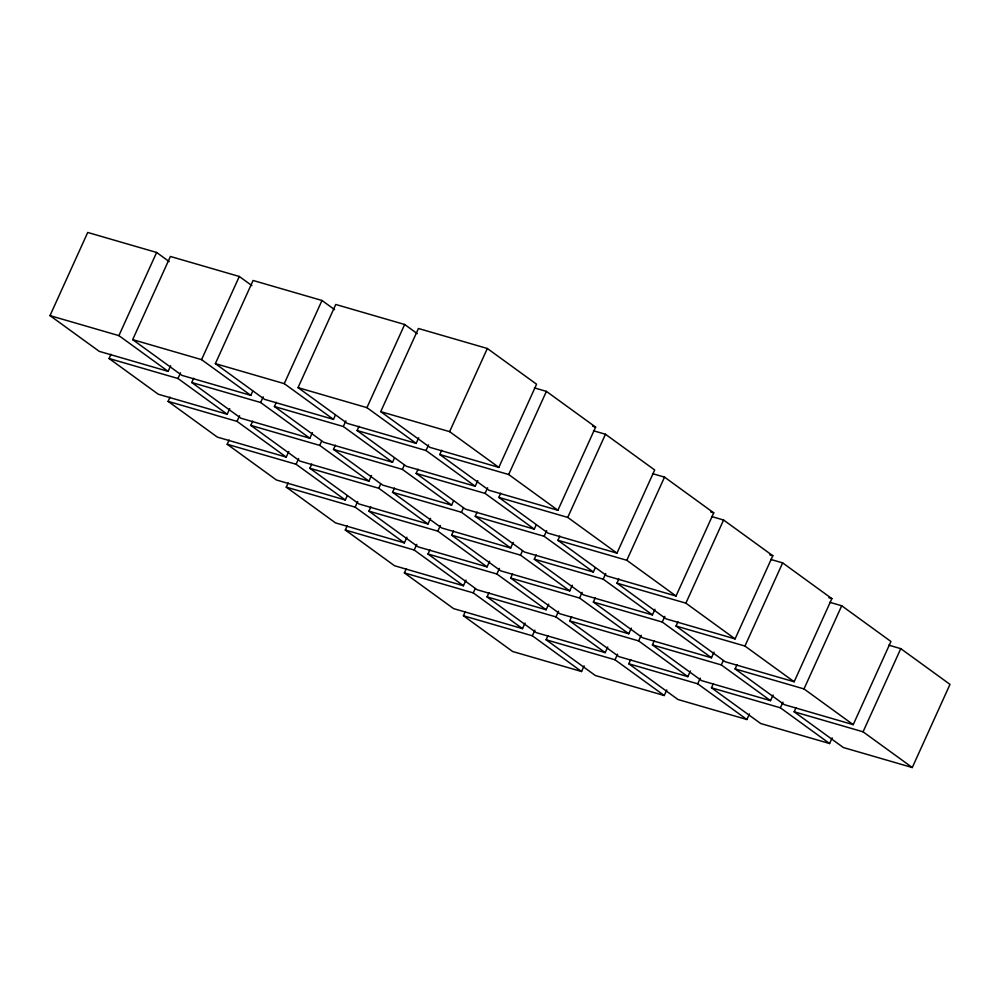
<?xml version="1.0" encoding="UTF-8"?>
<svg xmlns="http://www.w3.org/2000/svg" width="1000" height="1000" viewBox="0 0 1000 1000"><rect width="100%" height="100%" fill="white"/><g stroke="black" fill="none" stroke-linecap="round" stroke-linejoin="round"><path stroke-width="1.5" d="M170.675 365.725L168.113 371.362L99.225 351.35L50 315.625L87.725 232.463L156.625 252.463L169.237 261.625M168.113 371.362L118.9 335.625L156.625 252.463M229.737 408.6L227.188 414.237L158.287 394.237L109.062 358.5L110.975 354.275M252.712 391.138L250.8 395.363L181.9 375.363L132.675 339.625L170.4 256.462L239.3 276.475L251.925 285.637M227.188 414.237L177.963 378.5L180.525 372.863M288.8 451.475L286.25 457.113L217.35 437.113L168.125 401.375L170.05 397.15M250.8 395.363L201.575 359.637L239.3 276.475M312.413 432.612L309.862 438.25L240.963 418.237L191.737 382.512L193.663 378.275M335.4 415.138L333.475 419.375L264.575 399.363L215.362 363.638L253.088 280.475L321.987 300.475L334.6 309.637M286.25 457.113L237.025 421.388L239.587 415.75M347.225 495.763L345.312 500L276.413 479.988L227.188 444.263L229.112 440.025M309.862 438.25L260.637 402.512L263.2 396.875M371.488 475.487L368.925 481.125L300.025 461.112L250.8 425.387L252.725 421.163M333.475 419.375L284.262 383.638L321.987 300.475M394.462 458.025L392.537 462.25L323.638 442.25L274.425 406.512L276.337 402.287M418.713 437.738L416.163 443.375L347.262 423.375L298.038 387.638L335.763 304.475L404.663 324.487L417.287 333.65M345.312 500L296.087 464.263L298.65 458.625M406.925 537.238L404.375 542.875L335.475 522.875L286.25 487.137L288.175 482.912M368.925 481.125L319.7 445.387L321.625 441.163M430.55 518.362L427.987 524L359.087 504L309.862 468.263L311.788 464.038M392.537 462.25L343.325 426.512L345.875 420.875M453.525 500.9L451.6 505.125L382.7 485.125L333.488 449.387L335.4 445.163M416.163 443.375L366.938 407.65L404.663 324.487M477.775 480.625L475.225 486.262L406.325 466.25L357.1 430.525L359.025 426.287M380.712 411.65L418.438 328.488L487.337 348.488L536.562 384.225L498.837 467.388L429.938 447.375L380.712 411.65L449.613 431.65L498.837 467.388M404.375 542.875L355.15 507.137L357.713 501.5M465.988 580.112L463.438 585.75L394.538 565.75L345.312 530.013L347.238 525.788M427.987 524L378.762 488.275L380.688 484.038M489.613 561.25L487.05 566.888L418.15 546.875L368.925 511.15L370.85 506.912M451.6 505.125L402.388 469.4L404.3 465.175M513.225 542.375L510.662 548.013L441.763 528L392.55 492.275L394.462 488.038M475.225 486.262L426 450.525L428.562 444.888M536.2 524.913L534.288 529.138L465.387 509.125L416.163 473.4L418.088 469.175M449.613 431.65L487.337 348.488M534.425 387.887L546.4 391.375L595.625 427.1L557.9 510.262L489 490.262L439.775 454.525L441.7 450.3M463.438 585.75L414.212 550.025L416.775 544.388M525.05 623L522.5 628.638L453.6 608.625L404.375 572.9L406.3 568.663M487.05 566.888L437.825 531.15L440.387 525.513M548.675 604.125L546.112 609.763L477.212 589.763L428 554.025L429.913 549.8M510.662 548.013L461.45 512.275L463.363 508.05M572.288 585.25L569.725 590.887L500.825 570.887L451.613 535.15L453.525 530.925M534.288 529.138L485.062 493.4L487.625 487.762M595.262 567.788L593.35 572.013L524.45 552.013L475.225 516.275L477.15 512.05M557.9 510.262L508.675 474.525L546.4 391.375M593.488 430.775L605.462 434.25L654.688 469.988L616.962 553.138L548.062 533.138L498.837 497.4L500.763 493.175M522.5 628.638L473.275 592.9L475.2 588.675M584.113 665.875L581.562 671.513L512.663 651.513L463.438 615.775L465.363 611.55M546.112 609.763L496.887 574.025L499.45 568.387M607.737 647L605.175 652.638L536.275 632.638L487.062 596.9L488.975 592.675M569.725 590.887L520.513 555.15L522.425 550.925M631.35 628.125L628.787 633.763L559.888 613.763L510.675 578.025L512.587 573.8M593.35 572.013L544.125 536.287L546.688 530.65M654.963 609.263L652.412 614.9L583.513 594.888L534.288 559.163L536.213 554.925M616.962 553.138L567.737 517.413L605.462 434.25M652.55 473.65L664.525 477.125L713.75 512.863L676.025 596.025L607.125 576.013L557.913 540.288L559.825 536.05M581.562 671.513L532.337 635.788L534.9 630.15M605.175 652.638L555.962 616.912L558.513 611.275M666.8 689.887L664.237 695.525L595.337 675.512L546.125 639.788L548.038 635.55M628.787 633.763L579.575 598.038L582.125 592.4M690.413 671.012L687.85 676.65L618.95 656.637L569.738 620.913L571.65 616.675M652.412 614.9L603.188 579.163L605.75 573.525M714.025 652.138L711.475 657.775L642.575 637.775L593.35 602.038L595.275 597.812M676.025 596.025L626.8 560.288L664.525 477.125M711.612 516.525L723.587 520.013L772.812 555.737L735.088 638.9L666.188 618.9L616.975 583.162L618.888 578.938M664.237 695.525L615.025 659.788L617.575 654.15M687.85 676.65L638.638 640.913L641.188 635.275M749.475 713.888L746.912 719.525L678.012 699.525L628.8 663.787L630.712 659.562M711.475 657.775L662.25 622.038L664.812 616.4M773.088 695.013L770.537 700.65L701.637 680.65L652.412 644.912L654.338 640.688M735.088 638.9L685.875 603.162L723.587 520.013M770.675 559.412L782.65 562.888L831.875 598.625L794.15 681.775L725.25 661.775L676.038 626.038L677.95 621.812M746.912 719.525L697.7 683.8L700.263 678.162M770.537 700.65L721.312 664.925L723.238 660.688M832.15 737.9L829.6 743.538L760.7 723.525L711.475 687.8L713.4 683.562M794.15 681.775L744.938 646.05L782.65 562.888M829.737 602.288L841.712 605.763L890.938 641.5L853.213 724.663L784.312 704.65L735.1 668.925L737.013 664.688M829.6 743.538L780.375 707.8L782.938 702.163M853.213 724.663L804 688.925L841.712 605.763M888.8 645.163L900.775 648.65L950 684.375L912.275 767.537L843.375 747.537L794.163 711.8L796.075 707.575M912.275 767.537L863.062 731.812L900.775 648.65M592.625 426.238L595.625 427.1M50 315.625L118.9 335.625M132.675 339.625L201.575 359.637M215.362 363.638L284.262 383.638M298.038 387.638L366.938 407.65M710.75 511.987L713.75 512.863M109.062 358.5L177.963 378.5M191.737 382.512L260.637 402.512M274.425 406.512L343.325 426.512M357.1 430.525L426 450.525M439.775 454.525L508.675 474.525M769.812 554.875L772.812 555.737M168.125 401.375L237.025 421.388M250.8 425.387L319.7 445.387M333.488 449.387L402.388 469.4M416.163 473.4L485.062 493.4M498.837 497.4L567.737 517.413M828.875 597.75L831.875 598.625M227.188 444.263L296.087 464.263M309.862 468.263L378.762 488.275M392.55 492.275L461.45 512.275M475.225 516.275L544.125 536.287M557.913 540.288L626.8 560.288M286.25 487.137L355.15 507.137M368.925 511.15L437.825 531.15M451.613 535.15L520.513 555.15M534.288 559.163L603.188 579.163M616.975 583.162L685.875 603.162M345.312 530.013L414.212 550.025M428 554.025L496.887 574.025M510.675 578.025L579.575 598.038M593.35 602.038L662.25 622.038M676.038 626.038L744.938 646.05M404.375 572.9L473.275 592.9M487.062 596.9L555.962 616.912M569.738 620.913L638.638 640.913M652.412 644.912L721.312 664.925M735.1 668.925L804 688.925M463.438 615.775L532.337 635.788M546.125 639.788L615.025 659.788M628.8 663.787L697.7 683.8M711.475 687.8L780.375 707.8M794.163 711.8L863.062 731.812"/></g></svg>
